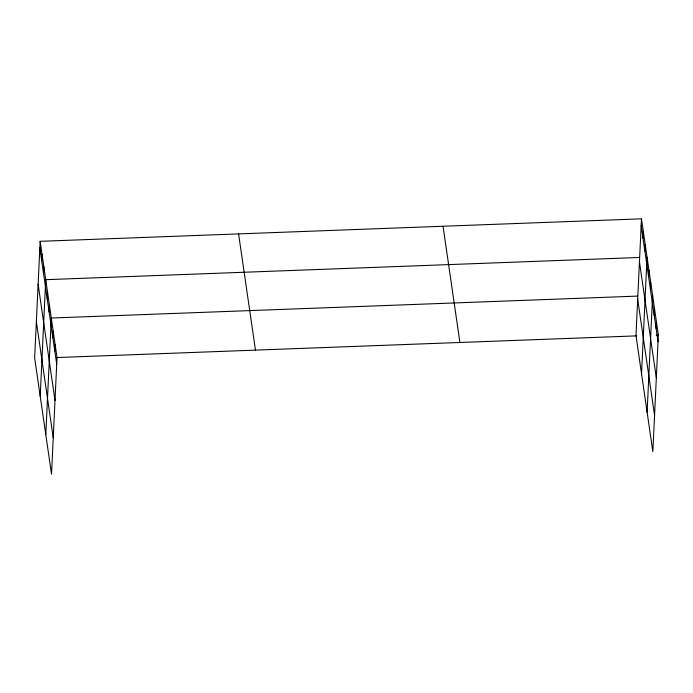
<?xml version="1.0" encoding="UTF-8"?>
<svg xmlns="http://www.w3.org/2000/svg" width="693" height="693" viewBox="0 0 693 693"><rect width="100%" height="100%" fill="white"/><g stroke="black" fill="none" stroke-linecap="round" stroke-linejoin="round"><path stroke-width="1.04" d="M40.151 241.32L34.65 357.952L51.525 474.168L57.025 357.545L40.151 241.32L641.475 218.832L658.35 335.048L652.849 451.68L635.975 335.455L641.475 218.832M41.693 260.741L42.004 254.106M43.546 273.527L43.867 266.892M40.22 396.301L45.721 279.677L639.492 257.467M47.263 299.099L47.574 292.463M49.116 311.885L49.437 305.249M45.79 434.658L51.291 318.035L637.517 296.102M52.893 337.837L53.205 331.202M54.799 351.004L55.119 344.378M643.017 238.245L643.329 231.618M644.871 251.031L645.183 244.395M641.545 373.804L647.045 257.181M648.587 276.602L648.899 269.967M650.441 289.388L650.753 282.753M647.115 412.162L652.615 295.539M654.209 315.341L654.521 308.706M656.124 328.517L656.436 321.881M57.025 357.545L636.78 335.862M656.193 335.135L658.35 335.048M641.155 225.468L658.038 341.684M639.448 261.763L656.323 377.98M637.681 299.159L654.564 415.376M443.035 226.256L459.918 342.472M238.583 233.905L255.466 350.121M39.839 247.955L56.713 364.18M38.124 284.251L55.007 400.476M36.365 321.647L53.24 437.872"/></g></svg>
